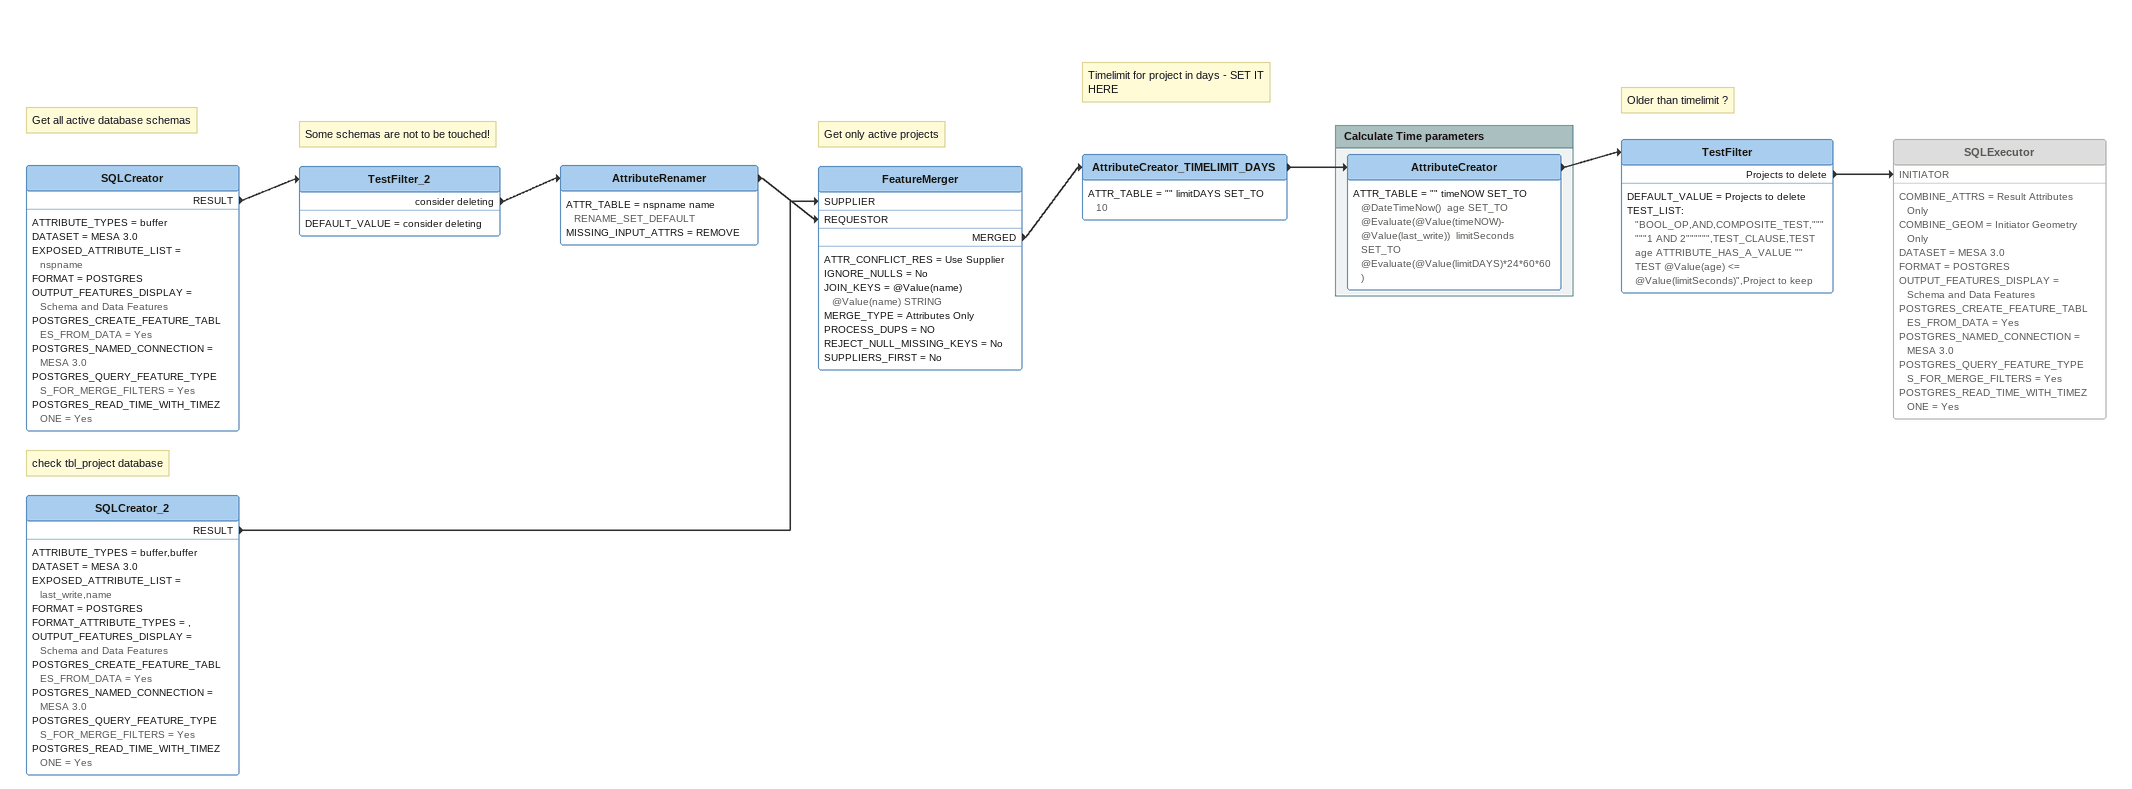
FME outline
Note: Get all active database schemas
SQLCreator
    ATTRIBUTE_TYPES = buffer
    DATASET = MESA 3.0
    EXPOSED_ATTRIBUTE_LIST = nspname
    FORMAT = POSTGRES
    OUTPUT_FEATURES_DISPLAY = Schema and Data Features
    POSTGRES_CREATE_FEATURE_TABLES_FROM_DATA = Yes
    POSTGRES_NAMED_CONNECTION = MESA 3.0
    POSTGRES_QUERY_FEATURE_TYPES_FOR_MERGE_FILTERS = Yes
    POSTGRES_READ_TIME_WITH_TIMEZONE = Yes
    RESULT -> TestFilter_2
Note: Some schemas are not to be touched!
TestFilter_2
    DEFAULT_VALUE = consider deleting
    consider deleting -> AttributeRenamer
AttributeRenamer
    ATTR_TABLE = nspname name RENAME_SET_DEFAULT
    MISSING_INPUT_ATTRS = REMOVE
    -> FeatureMerger [REQUESTOR]
Note: check tbl_project database
SQLCreator_2
    ATTRIBUTE_TYPES = buffer,buffer
    DATASET = MESA 3.0
    EXPOSED_ATTRIBUTE_LIST = last_write,name
    FORMAT = POSTGRES
    FORMAT_ATTRIBUTE_TYPES = ,
    OUTPUT_FEATURES_DISPLAY = Schema and Data Features
    POSTGRES_CREATE_FEATURE_TABLES_FROM_DATA = Yes
    POSTGRES_NAMED_CONNECTION = MESA 3.0
    POSTGRES_QUERY_FEATURE_TYPES_FOR_MERGE_FILTERS = Yes
    POSTGRES_READ_TIME_WITH_TIMEZONE = Yes
    RESULT -> FeatureMerger [SUPPLIER]
Note: Get only active projects
FeatureMerger
    ATTR_CONFLICT_RES = Use Supplier
    IGNORE_NULLS = No
    JOIN_KEYS = @Value(name) @Value(name) STRING
    MERGE_TYPE = Attributes Only
    PROCESS_DUPS = NO
    REJECT_NULL_MISSING_KEYS = No
    SUPPLIERS_FIRST = No
    MERGED -> AttributeCreator_TIMELIMIT_DAYS
Note: Timelimit for project in days - SET IT HERE
AttributeCreator_TIMELIMIT_DAYS
    ATTR_TABLE = "" limitDAYS SET_TO 10
    -> AttributeCreator
Note: Older than timelimit ?
TestFilter
    DEFAULT_VALUE = Projects to delete
    TEST_LIST:
      "BOOL_OP,AND,COMPOSITE_TEST,""""""1 AND 2"""""",TEST_CLAUSE,TEST age ATTRIBUTE_HAS_A_VALUE ""
      TEST @Value(age) <= @Value(limitSeconds)",Project to keep
    Projects to delete -> SQLExecutor [INITIATOR]
SQLExecutor [off]
    COMBINE_ATTRS = Result Attributes Only
    COMBINE_GEOM = Initiator Geometry Only
    DATASET = MESA 3.0
    FORMAT = POSTGRES
    OUTPUT_FEATURES_DISPLAY = Schema and Data Features
    POSTGRES_CREATE_FEATURE_TABLES_FROM_DATA = Yes
    POSTGRES_NAMED_CONNECTION = MESA 3.0
    POSTGRES_QUERY_FEATURE_TYPES_FOR_MERGE_FILTERS = Yes
    POSTGRES_READ_TIME_WITH_TIMEZONE = Yes

Bookmark: Calculate Time parameters
AttributeCreator
    ATTR_TABLE = "" timeNOW SET_TO @DateTimeNow()  age SET_TO @Evaluate(@Value(timeNOW)- @Value(last_write))  limitSeconds SET_TO @Evaluate(@Value(limitDAYS)*24*60*60)
    -> TestFilter
